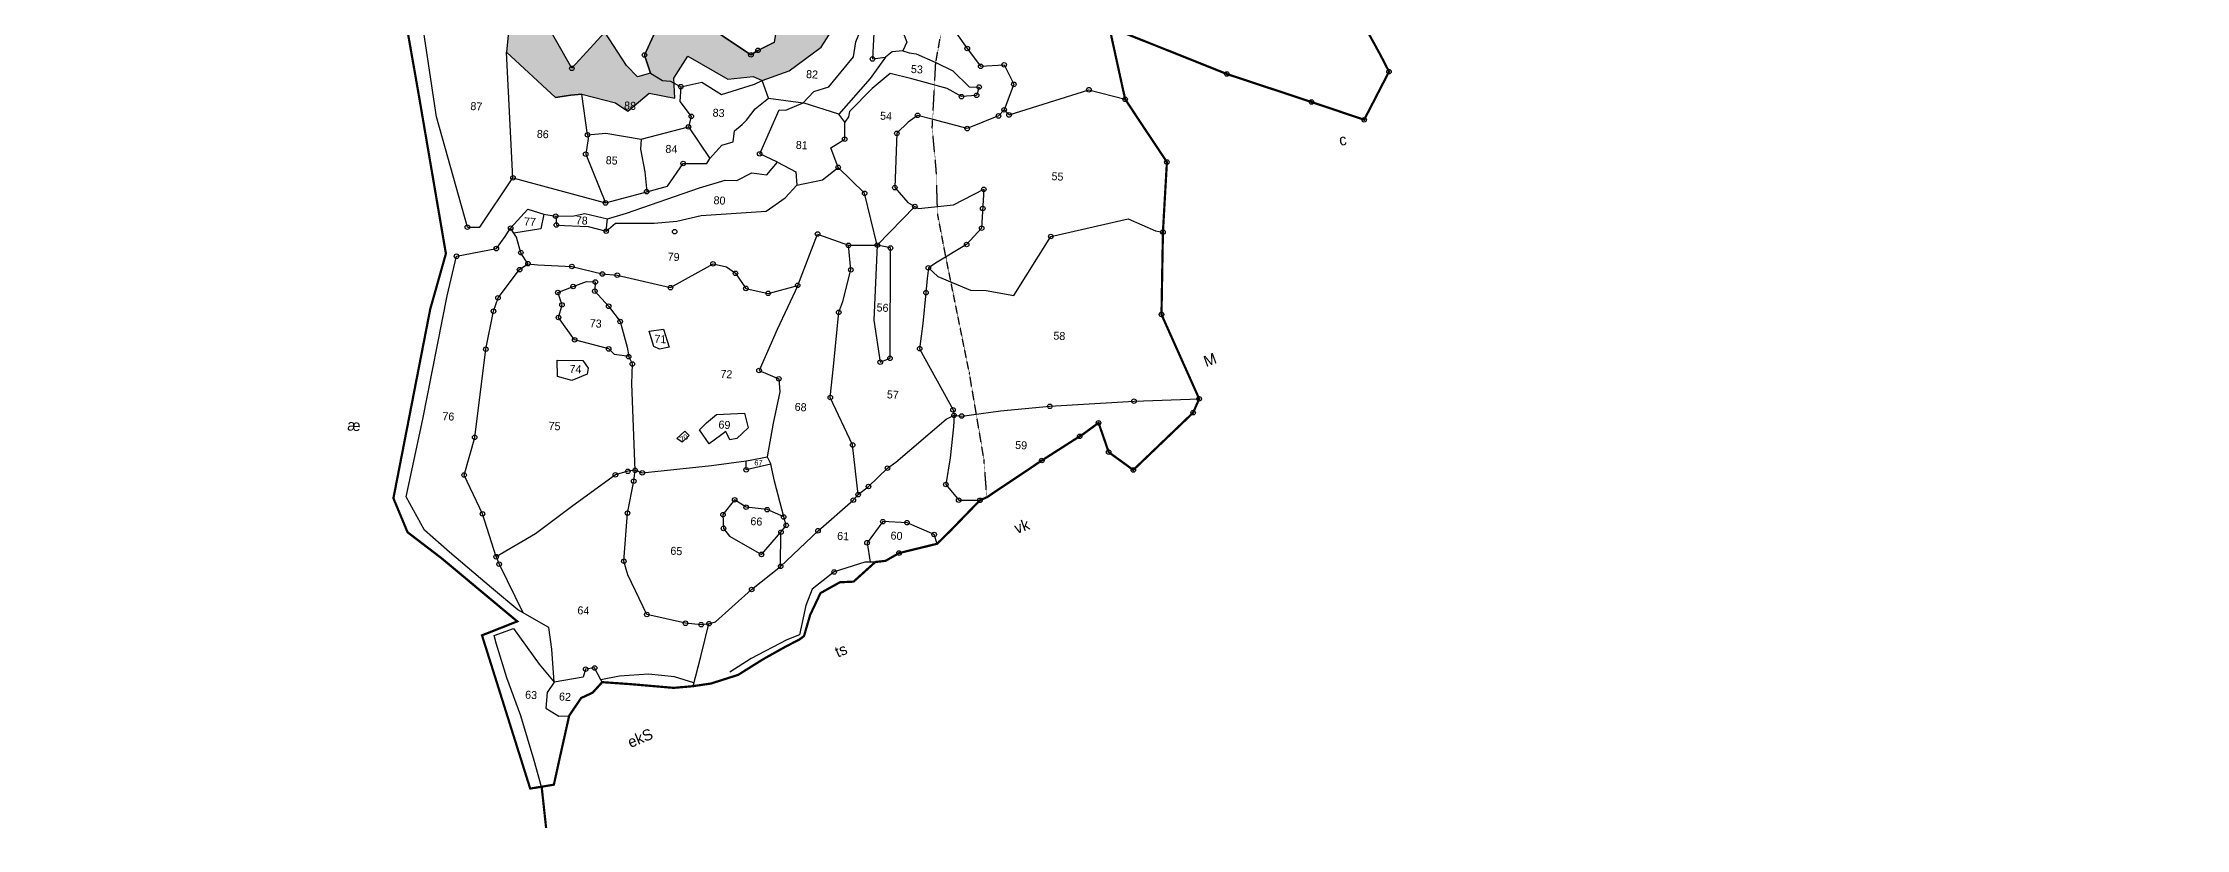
# Model space of a CAD drawing. Header units: metres. Extents: x 330624 to 335756, y 1792933 to 1798309.
# Drawn here: x 330699 to 335585, y 1792963 to 1794758 of the extents above; entities that cross this region are included whole.
import ezdxf
from ezdxf.enums import TextEntityAlignment as Align

# ---------------------------------------------------------------- set-up
doc = ezdxf.new("R2010")
doc.units = ezdxf.units.M
doc.header["$MEASUREMENT"] = 0
for name, pattern in [('DASHDOT', [1, 0.5, -0.25, 0, -0.25]), ('DASHED', [0.75, 0.5, -0.25]), ('DIVIDE', [31.75, 12.7, -6.35, 0, -6.35, 0, -6.35])]:
    doc.linetypes.add(name, pattern=pattern)
for name, color, linetype in [('LINE_FOOTPATH', 1, 'DASHED'), ('OTHERS', 1, 'Continuous'), ('POLY_HATCH', 12, 'Continuous'), ('POLY_PARCEL', 6, 'Continuous'), ('POLY_WATER', 4, 'Continuous'), ('SYM_STONE', 1, 'Continuous'), ('TEXT_MAPOUT', 7, 'Continuous'), ('TEXT_PARCEL', 7, 'Continuous'), ('V_BOUND_LINE', 7, 'Continuous'), ('V_BOUND_STREAM_LINE', 7, 'DASHDOT'), ('V_DIVIDE_LINE', 7, 'DIVIDE')]:
    doc.layers.add(name, color=color, linetype=linetype)
doc.styles.add('TEXT_MAP', font='', dxfattribs={"height": 0.2})
doc.styles.get('TEXT_MAP').set_extended_font_data('Kruti Dev 050')

# ---------------------------------------------------------------- blocks, each defined once
blk = doc.blocks.new('STONE')
blk.add_circle((0, 0), 0.0851)
blk = doc.blocks.new('EE')
at = {"layer": 'POLY_HATCH'}
h = blk.add_hatch(dxfattribs=at)
h.set_pattern_fill('ZIGZAG', color=256, scale=201.808694, angle=-2.6381, style=0)
h.set_pattern_definition([(357.36192, (330378.485, 1792955.954), (26.36043, 24.03827), [25.22609, -25.22609]), (87.36192, (330403.685, 1792954.793), (-24.03827, 26.36043), [25.22609, -25.22609])])
edge = h.paths.add_edge_path()
edge.add_line((332491.5, 1795205.7), (332477.3, 1795177.5))
edge.add_line((332477.3, 1795177.5), (332428.8, 1795141))
edge.add_line((332428.8, 1795141), (332380.6, 1795109.4))
edge.add_line((332380.6, 1795109.4), (332347.8, 1795068.2))
edge.add_line((332347.8, 1795068.2), (332344.9, 1794984.8))
edge.add_line((332344.9, 1794984.8), (332374.7, 1794938.2))
edge.add_line((332374.7, 1794938.2), (332417.1, 1794909.4))
edge.add_line((332417.1, 1794909.4), (332469.6, 1794890.7))
edge.add_line((332469.6, 1794890.7), (332430.5, 1794861.7))
edge.add_line((332430.5, 1794861.7), (332413.3, 1794821.6))
edge.add_line((332413.3, 1794821.6), (332407.8, 1794786.6))
edge.add_line((332407.8, 1794786.6), (332370.2, 1794767.4))
edge.add_line((332370.2, 1794767.4), (332354.3, 1794757.2))
edge.add_line((332354.3, 1794757.2), (332226.8, 1794841.2))
edge.add_line((332226.8, 1794841.2), (332152.6, 1794844))
edge.add_line((332152.6, 1794844), (332112.6, 1794754.9))
edge.add_line((332112.6, 1794754.9), (332126.7, 1794713.9))
edge.add_line((332126.7, 1794713.9), (332097.2, 1794705))
edge.add_line((332097.2, 1794705), (332072.1, 1794730.5))
edge.add_line((332072.1, 1794730.5), (332022.4, 1794806.4))
edge.add_line((332022.4, 1794806.4), (331948, 1794723.4))
edge.add_line((331948, 1794723.4), (331875.9, 1794848.4))
edge.add_line((331875.9, 1794848.4), (331953.9, 1794857))
edge.add_line((331953.9, 1794857), (332000.5, 1794854.2))
edge.add_line((332000.5, 1794854.2), (332021.8, 1794949.7))
edge.add_line((332021.8, 1794949.7), (332031.5, 1795008.1))
edge.add_line((332031.5, 1795008.1), (332051.2, 1795073.4))
edge.add_line((332051.2, 1795073.4), (331999, 1795136))
edge.add_line((331999, 1795136), (331981.1, 1795207))
edge.add_line((331981.1, 1795207), (331945.7, 1795287.3))
edge.add_line((331945.7, 1795287.3), (331885.5, 1795316.8))
edge.add_line((331885.5, 1795316.8), (331783.1, 1795279.2))
edge.add_line((331783.1, 1795279.2), (331762.4, 1795357.7))
edge.add_line((331762.4, 1795357.7), (331813.5, 1795368.7))
edge.add_line((331813.5, 1795368.7), (331891.8, 1795383.7))
edge.add_line((331891.8, 1795383.7), (331905.1, 1795394.6))
edge.add_line((331905.1, 1795394.6), (332005.1, 1795409.8))
edge.add_line((332005.1, 1795409.8), (332041.1, 1795450.1))
edge.add_line((332041.1, 1795450.1), (332043.4, 1795500.6))
edge.add_line((332043.4, 1795500.6), (332035.5, 1795524))
edge.add_line((332035.5, 1795524), (332044.8, 1795544))
edge.add_line((332044.8, 1795544), (331957.4, 1795584.9))
edge.add_line((331957.4, 1795584.9), (331949.6, 1795610.9))
edge.add_line((331949.6, 1795610.9), (332001.9, 1795632.2))
edge.add_line((332001.9, 1795632.2), (332004.4, 1795658.9))
edge.add_line((332004.4, 1795658.9), (331982.4, 1795711.2))
edge.add_line((331982.4, 1795711.2), (331871.1, 1795752.2))
edge.add_line((331871.1, 1795752.2), (331867.9, 1795796.1))
edge.add_line((331867.9, 1795796.1), (331860.2, 1795853.1))
edge.add_line((331860.2, 1795853.1), (331816.9, 1795942.2))
edge.add_line((331816.9, 1795942.2), (331642.2, 1795858.3))
edge.add_line((331642.2, 1795858.3), (331631.6, 1795935.6))
edge.add_line((331631.6, 1795935.6), (331599.4, 1796056.1))
edge.add_line((331599.4, 1796056.1), (331611.1, 1796059.4))
edge.add_line((331611.1, 1796059.4), (331732.2, 1796059.6))
edge.add_line((331732.2, 1796059.6), (331751.6, 1796200.6))
edge.add_line((331751.6, 1796200.6), (331709.3, 1796228.2))
edge.add_line((331709.3, 1796228.2), (331626.7, 1796216.6))
edge.add_line((331626.7, 1796216.6), (331613.4, 1796239.2))
edge.add_line((331613.4, 1796239.2), (331695.1, 1796259.2))
edge.add_line((331695.1, 1796259.2), (331746.2, 1796270.3))
edge.add_line((331746.2, 1796270.3), (331824.6, 1796296.5))
edge.add_line((331824.6, 1796296.5), (331894.4, 1796335.5))
edge.add_line((331894.4, 1796335.5), (331967.7, 1796383.3))
edge.add_line((331967.7, 1796383.3), (332049.3, 1796318.1))
edge.add_line((332049.3, 1796318.1), (332111.1, 1796323.6))
edge.add_line((332111.1, 1796323.6), (332151.6, 1796332))
edge.add_line((332151.6, 1796332), (332235.6, 1796332.6))
edge.add_line((332235.6, 1796332.6), (332293.1, 1796369.6))
edge.add_line((332293.1, 1796369.6), (332395.6, 1796381.6))
edge.add_line((332395.6, 1796381.6), (332538, 1796391.8))
edge.add_line((332538, 1796391.8), (332633.8, 1796397))
edge.add_line((332633.8, 1796397), (332669.9, 1796403))
edge.add_line((332669.9, 1796403), (332690, 1796413.7))
edge.add_line((332690, 1796413.7), (332746.8, 1796463.6))
edge.add_line((332746.8, 1796463.6), (332761.8, 1796482.8))
edge.add_line((332761.8, 1796482.8), (332790.5, 1796507.7))
edge.add_line((332790.5, 1796507.7), (332940.8, 1796623.3))
edge.add_line((332940.8, 1796623.3), (332974.1, 1796688.1))
edge.add_line((332974.1, 1796688.1), (333044.8, 1796748.8))
edge.add_line((333044.8, 1796748.8), (333075, 1796801.6))
edge.add_line((333075, 1796801.6), (333147.9, 1796799.5))
edge.add_line((333147.9, 1796799.5), (333161.8, 1796809.1))
edge.add_line((333161.8, 1796809.1), (333176.8, 1796814.2))
edge.add_line((333176.8, 1796814.2), (333238.5, 1796860))
edge.add_line((333238.5, 1796860), (333274.9, 1796977.8))
edge.add_line((333274.9, 1796977.8), (333296.2, 1797035.7))
edge.add_line((333296.2, 1797035.7), (333330.3, 1796983.6))
edge.add_line((333330.3, 1796983.6), (333368.3, 1796945.3))
edge.add_line((333368.3, 1796945.3), (333424.2, 1796935.7))
edge.add_line((333424.2, 1796935.7), (333477.8, 1796923.7))
edge.add_line((333477.8, 1796923.7), (333479.3, 1797010.7))
edge.add_line((333479.3, 1797010.7), (333484.4, 1797093.7))
edge.add_line((333484.4, 1797093.7), (333528.6, 1797051.3))
edge.add_line((333528.6, 1797051.3), (333565.6, 1797006.7))
edge.add_line((333565.6, 1797006.7), (333586.6, 1796919.3))
edge.add_line((333586.6, 1796919.3), (333645.4, 1796915.3))
edge.add_line((333645.4, 1796915.3), (333661.8, 1796911.4))
edge.add_line((333661.8, 1796911.4), (333659.4, 1796997.3))
edge.add_line((333659.4, 1796997.3), (333657.9, 1797089.5))
edge.add_line((333657.9, 1797089.5), (333637.5, 1797146.7))
edge.add_line((333637.5, 1797146.7), (333706.8, 1797275.4))
edge.add_line((333706.8, 1797275.4), (333764.9, 1797306.3))
edge.add_line((333764.9, 1797306.3), (333875.7, 1797178.9))
edge.add_line((333875.7, 1797178.9), (333926.6, 1797164.1))
edge.add_line((333926.6, 1797164.1), (333985.2, 1797155.7))
edge.add_line((333985.2, 1797155.7), (333977.3, 1797109.9))
edge.add_line((333977.3, 1797109.9), (334054.7, 1797107.6))
edge.add_line((334054.7, 1797107.6), (334108.9, 1797059))
edge.add_line((334108.9, 1797059), (334183.6, 1797073.5))
edge.add_line((334183.6, 1797073.5), (334188.9, 1797090.6))
edge.add_line((334188.9, 1797090.6), (334198.1, 1797124.1))
edge.add_line((334198.1, 1797124.1), (334175.5, 1797175))
edge.add_line((334175.5, 1797175), (334242.5, 1797180.7))
edge.add_line((334242.5, 1797180.7), (334321.8, 1797163.9))
edge.add_line((334321.8, 1797163.9), (334466.1, 1797150.2))
edge.add_line((334466.1, 1797150.2), (334465.9, 1797058))
edge.add_line((334465.9, 1797058), (334487.8, 1797048.9))
edge.add_line((334487.8, 1797048.9), (334525.5, 1796988.4))
edge.add_line((334525.5, 1796988.4), (334528.9, 1797075.9))
edge.add_line((334528.9, 1797075.9), (334575.3, 1797108.3))
edge.add_line((334575.3, 1797108.3), (334584, 1797181.9))
edge.add_line((334584, 1797181.9), (334683.7, 1797217.6))
edge.add_line((334683.7, 1797217.6), (334700.2, 1797214.9))
edge.add_line((334700.2, 1797214.9), (334756.8, 1797191.2))
edge.add_line((334756.8, 1797191.2), (334804, 1797170.5))
edge.add_line((334804, 1797170.5), (334817, 1797146.8))
edge.add_line((334817, 1797146.8), (334969.8, 1797102.6))
edge.add_line((334969.8, 1797102.6), (334979.2, 1797112.4))
edge.add_line((334979.2, 1797112.4), (335068.2, 1797125))
edge.add_line((335068.2, 1797125), (335181.6, 1797143.5))
edge.add_line((335181.6, 1797143.5), (335308.2, 1797138.3))
edge.add_line((335308.2, 1797138.3), (335343.7, 1797184))
edge.add_line((335343.7, 1797184), (335376.9, 1797209.4))
edge.add_line((335376.9, 1797209.4), (335593.2, 1797171.6))
edge.add_line((335593.2, 1797171.6), (335565.9, 1797199.6))
edge.add_line((335565.9, 1797199.6), (335510.9, 1797223.8))
edge.add_line((335510.9, 1797223.8), (335465, 1797236.7))
edge.add_line((335465, 1797236.7), (335424.9, 1797243.2))
edge.add_line((335424.9, 1797243.2), (335358.4, 1797236.7))
edge.add_line((335358.4, 1797236.7), (335315.4, 1797220.9))
edge.add_line((335315.4, 1797220.9), (335274.1, 1797185.1))
edge.add_line((335274.1, 1797185.1), (335241.2, 1797189.5))
edge.add_line((335241.2, 1797189.5), (335200.2, 1797208.4))
edge.add_line((335200.2, 1797208.4), (335198, 1797183.4))
edge.add_line((335198, 1797183.4), (335159.8, 1797206.6))
edge.add_line((335159.8, 1797206.6), (335096.7, 1797194.3))
edge.add_line((335096.7, 1797194.3), (335062.9, 1797176.3))
edge.add_line((335062.9, 1797176.3), (335061, 1797212.9))
edge.add_line((335061, 1797212.9), (335010.7, 1797225))
edge.add_line((335010.7, 1797225), (334946.8, 1797234.2))
edge.add_line((334946.8, 1797234.2), (334859.5, 1797217.7))
edge.add_line((334859.5, 1797217.7), (334805, 1797237.2))
edge.add_line((334805, 1797237.2), (334777.6, 1797262.5))
edge.add_line((334777.6, 1797262.5), (334785.8, 1797285.3))
edge.add_line((334785.8, 1797285.3), (334788.3, 1797319.1))
edge.add_line((334788.3, 1797319.1), (334778.9, 1797329.3))
edge.add_line((334778.9, 1797329.3), (334737.5, 1797340.2))
edge.add_line((334737.5, 1797340.2), (334660.9, 1797345.5))
edge.add_line((334660.9, 1797345.5), (334614.3, 1797320.9))
edge.add_line((334614.3, 1797320.9), (334574.7, 1797296.3))
edge.add_line((334574.7, 1797296.3), (334535.9, 1797269.7))
edge.add_line((334535.9, 1797269.7), (334514.1, 1797235.3))
edge.add_line((334514.1, 1797235.3), (334482, 1797220.6))
edge.add_line((334482, 1797220.6), (334451.8, 1797227))
edge.add_line((334451.8, 1797227), (334413.8, 1797237.9))
edge.add_line((334413.8, 1797237.9), (334377.5, 1797242.6))
edge.add_line((334377.5, 1797242.6), (334361.9, 1797266.7))
edge.add_line((334361.9, 1797266.7), (334348.1, 1797274.5))
edge.add_line((334348.1, 1797274.5), (334336.1, 1797300.3))
edge.add_line((334336.1, 1797300.3), (334308.1, 1797308.7))
edge.add_line((334308.1, 1797308.7), (334289, 1797308.3))
edge.add_line((334289, 1797308.3), (334250.6, 1797307.4))
edge.add_line((334250.6, 1797307.4), (334216.8, 1797330.3))
edge.add_line((334216.8, 1797330.3), (334183.3, 1797339))
edge.add_line((334183.3, 1797339), (334156.4, 1797355.4))
edge.add_line((334156.4, 1797355.4), (334108, 1797352.3))
edge.add_line((334108, 1797352.3), (334099.1, 1797332.2))
edge.add_line((334099.1, 1797332.2), (334073.7, 1797333.3))
edge.add_line((334073.7, 1797333.3), (334057.8, 1797336.7))
edge.add_line((334057.8, 1797336.7), (334043.4, 1797333.8))
edge.add_line((334043.4, 1797333.8), (334030, 1797314.8))
edge.add_line((334030, 1797314.8), (334017.5, 1797314.5))
edge.add_line((334017.5, 1797314.5), (334007.9, 1797320.3))
edge.add_line((334007.9, 1797320.3), (333989.1, 1797319.4))
edge.add_line((333989.1, 1797319.4), (333971.4, 1797302.3))
edge.add_line((333971.4, 1797302.3), (333951.3, 1797290.1))
edge.add_line((333951.3, 1797290.1), (333946.3, 1797278.9))
edge.add_line((333946.3, 1797278.9), (333936.3, 1797251))
edge.add_line((333936.3, 1797251), (333920.8, 1797249.2))
edge.add_line((333920.8, 1797249.2), (333889.4, 1797250.6))
edge.add_line((333889.4, 1797250.6), (333864.1, 1797249.3))
edge.add_line((333864.1, 1797249.3), (333857.2, 1797270.7))
edge.add_line((333857.2, 1797270.7), (333852.5, 1797294.1))
edge.add_line((333852.5, 1797294.1), (333844, 1797303.8))
edge.add_line((333844, 1797303.8), (333844.8, 1797320.9))
edge.add_line((333844.8, 1797320.9), (333826.9, 1797327.8))
edge.add_line((333826.9, 1797327.8), (333798.6, 1797362.2))
edge.add_line((333798.6, 1797362.2), (333784.3, 1797362.9))
edge.add_line((333784.3, 1797362.9), (333747.7, 1797359.9))
edge.add_line((333747.7, 1797359.9), (333726.4, 1797356.2))
edge.add_line((333726.4, 1797356.2), (333703.6, 1797344))
edge.add_line((333703.6, 1797344), (333691.8, 1797351))
edge.add_line((333691.8, 1797351), (333689.2, 1797359.5))
edge.add_line((333689.2, 1797359.5), (333647.8, 1797347.4))
edge.add_line((333647.8, 1797347.4), (333632.4, 1797326.6))
edge.add_line((333632.4, 1797326.6), (333608.9, 1797306.5))
edge.add_line((333608.9, 1797306.5), (333591.1, 1797269.1))
edge.add_line((333591.1, 1797269.1), (333575, 1797215))
edge.add_line((333575, 1797215), (333584.4, 1797073.5))
edge.add_line((333584.4, 1797073.5), (333554, 1797143.2))
edge.add_line((333554, 1797143.2), (333546.5, 1797175.3))
edge.add_line((333546.5, 1797175.3), (333489.9, 1797207.8))
edge.add_line((333489.9, 1797207.8), (333452, 1797200.2))
edge.add_line((333452, 1797200.2), (333427.2, 1797157.1))
edge.add_line((333427.2, 1797157.1), (333408.2, 1797124.5))
edge.add_line((333408.2, 1797124.5), (333398.8, 1797095.4))
edge.add_line((333398.8, 1797095.4), (333363.3, 1797081))
edge.add_line((333363.3, 1797081), (333325.6, 1797080))
edge.add_line((333325.6, 1797080), (333287.2, 1797089.8))
edge.add_line((333287.2, 1797089.8), (333244.4, 1797094.5))
edge.add_line((333244.4, 1797094.5), (333207, 1797097.5))
edge.add_line((333207, 1797097.5), (333177.1, 1797089.5))
edge.add_line((333177.1, 1797089.5), (333161.3, 1797067.5))
edge.add_line((333161.3, 1797067.5), (333157.6, 1797016.7))
edge.add_line((333157.6, 1797016.7), (333180.1, 1796951.3))
edge.add_line((333180.1, 1796951.3), (333121.3, 1796936.1))
edge.add_line((333121.3, 1796936.1), (333067.2, 1796898.4))
edge.add_line((333067.2, 1796898.4), (333028.6, 1796874.7))
edge.add_line((333028.6, 1796874.7), (333007, 1796843.5))
edge.add_line((333007, 1796843.5), (332965.7, 1796791.8))
edge.add_line((332965.7, 1796791.8), (332934, 1796804))
edge.add_line((332934, 1796804), (332892, 1796823.4))
edge.add_line((332892, 1796823.4), (332826.6, 1796783.1))
edge.add_line((332826.6, 1796783.1), (332741.3, 1796737.4))
edge.add_line((332741.3, 1796737.4), (332734.1, 1796697.5))
edge.add_line((332734.1, 1796697.5), (332729.6, 1796658.9))
edge.add_line((332729.6, 1796658.9), (332707.6, 1796646.5))
edge.add_line((332707.6, 1796646.5), (332672.8, 1796621.3))
edge.add_line((332672.8, 1796621.3), (332667, 1796582.7))
edge.add_line((332667, 1796582.7), (332659.6, 1796541.9))
edge.add_line((332659.6, 1796541.9), (332626.1, 1796514))
edge.add_line((332626.1, 1796514), (332597.4, 1796473.7))
edge.add_line((332597.4, 1796473.7), (332546.5, 1796474.8))
edge.add_line((332546.5, 1796474.8), (332504.1, 1796487.4))
edge.add_line((332504.1, 1796487.4), (332440.6, 1796478.3))
edge.add_line((332440.6, 1796478.3), (332369.7, 1796482.9))
edge.add_line((332369.7, 1796482.9), (332301.8, 1796442.7))
edge.add_line((332301.8, 1796442.7), (332271.1, 1796446.6))
edge.add_line((332271.1, 1796446.6), (332251.9, 1796440.5))
edge.add_line((332251.9, 1796440.5), (332184.6, 1796417.8))
edge.add_line((332184.6, 1796417.8), (332168.3, 1796410.6))
edge.add_line((332168.3, 1796410.6), (332148.5, 1796408.7))
edge.add_line((332148.5, 1796408.7), (332135.8, 1796407.6))
edge.add_line((332135.8, 1796407.6), (332125.1, 1796408.1))
edge.add_line((332125.1, 1796408.1), (332099.4, 1796411.3))
edge.add_line((332099.4, 1796411.3), (332014.1, 1796454))
edge.add_line((332014.1, 1796454), (331970.3, 1796464))
edge.add_line((331970.3, 1796464), (331912.6, 1796455.7))
edge.add_line((331912.6, 1796455.7), (331809, 1796408.1))
edge.add_line((331809, 1796408.1), (331781.2, 1796366.6))
edge.add_line((331781.2, 1796366.6), (331759.6, 1796364.6))
edge.add_line((331759.6, 1796364.6), (331721.4, 1796366.3))
edge.add_line((331721.4, 1796366.3), (331695.1, 1796359.6))
edge.add_line((331695.1, 1796359.6), (331620.5, 1796302.6))
edge.add_line((331620.5, 1796302.6), (331541.7, 1796238.3))
edge.add_line((331541.7, 1796238.3), (331549.6, 1796182.7))
edge.add_line((331549.6, 1796182.7), (331563.1, 1796161.6))
edge.add_line((331563.1, 1796161.6), (331613.1, 1796156.3))
edge.add_line((331613.1, 1796156.3), (331671, 1796158.1))
edge.add_line((331671, 1796158.1), (331711, 1796150.3))
edge.add_line((331711, 1796150.3), (331716.3, 1796143.3))
edge.add_line((331716.3, 1796143.3), (331716.1, 1796138.4))
edge.add_line((331716.1, 1796138.4), (331711.1, 1796127.1))
edge.add_line((331711.1, 1796127.1), (331702, 1796124.6))
edge.add_line((331702, 1796124.6), (331610.5, 1796106.9))
edge.add_line((331610.5, 1796106.9), (331583.8, 1796111.1))
edge.add_line((331583.8, 1796111.1), (331559.6, 1796084.3))
edge.add_line((331559.6, 1796084.3), (331499.9, 1796020.7))
edge.add_line((331499.9, 1796020.7), (331513.8, 1795987.2))
edge.add_line((331513.8, 1795987.2), (331575.9, 1795845.1))
edge.add_line((331575.9, 1795845.1), (331600.4, 1795792.2))
edge.add_line((331600.4, 1795792.2), (331644.6, 1795785.5))
edge.add_line((331644.6, 1795785.5), (331700.4, 1795784.9))
edge.add_line((331700.4, 1795784.9), (331749.5, 1795791.1))
edge.add_line((331749.5, 1795791.1), (331771.9, 1795813.5))
edge.add_line((331771.9, 1795813.5), (331774.5, 1795770.6))
edge.add_line((331774.5, 1795770.6), (331811.8, 1795715.6))
edge.add_line((331811.8, 1795715.6), (331831.3, 1795687))
edge.add_line((331831.3, 1795687), (331838, 1795628.2))
edge.add_line((331838, 1795628.2), (331835.2, 1795567.6))
edge.add_line((331835.2, 1795567.6), (331881.5, 1795541.1))
edge.add_line((331881.5, 1795541.1), (331971.6, 1795477.8))
edge.add_line((331971.6, 1795477.8), (331958.1, 1795465.5))
edge.add_line((331958.1, 1795465.5), (331923, 1795464.5))
edge.add_line((331923, 1795464.5), (331824.9, 1795479.4))
edge.add_line((331824.9, 1795479.4), (331815.2, 1795464.3))
edge.add_line((331815.2, 1795464.3), (331746.6, 1795441.5))
edge.add_line((331746.6, 1795441.5), (331724.9, 1795393.2))
edge.add_line((331724.9, 1795393.2), (331723.3, 1795358.3))
edge.add_line((331723.3, 1795358.3), (331708.5, 1795290.9))
edge.add_line((331708.5, 1795290.9), (331749.3, 1795217.7))
edge.add_line((331749.3, 1795217.7), (331804.3, 1795172.3))
edge.add_line((331804.3, 1795172.3), (331781.9, 1795135.8))
edge.add_line((331781.9, 1795135.8), (331770.5, 1795114.2))
edge.add_line((331770.5, 1795114.2), (331864.3, 1795046.1))
edge.add_line((331864.3, 1795046.1), (331887.7, 1795010.3))
edge.add_line((331887.7, 1795010.3), (331902.4, 1794976.1))
edge.add_line((331902.4, 1794976.1), (331888.6, 1794941.2))
edge.add_line((331888.6, 1794941.2), (331829.1, 1794920.2))
edge.add_line((331829.1, 1794920.2), (331807.7, 1794851.9))
edge.add_line((331807.7, 1794851.9), (331799.6, 1794758.9))
edge.add_line((331799.6, 1794758.9), (331911.4, 1794656.9))
edge.add_line((331911.4, 1794656.9), (331946.5, 1794662.3))
edge.add_line((331946.5, 1794662.3), (331971.5, 1794665.1))
edge.add_line((331971.5, 1794665.1), (332047.7, 1794645.8))
edge.add_line((332047.7, 1794645.8), (332075.8, 1794626.9))
edge.add_line((332075.8, 1794626.9), (332124.1, 1794668.5))
edge.add_line((332124.1, 1794668.5), (332182, 1794657.2))
edge.add_line((332182, 1794657.2), (332179.9, 1794702.9))
edge.add_line((332179.9, 1794702.9), (332211.3, 1794753.3))
edge.add_line((332211.3, 1794753.3), (332302.4, 1794701.4))
edge.add_line((332302.4, 1794701.4), (332359.6, 1794708.1))
edge.add_line((332359.6, 1794708.1), (332380.5, 1794698.8))
edge.add_line((332380.5, 1794698.8), (332441.3, 1794721.9))
edge.add_line((332441.3, 1794721.9), (332513.4, 1794776.2))
edge.add_line((332513.4, 1794776.2), (332568.2, 1794862.8))
edge.add_line((332568.2, 1794862.8), (332563.6, 1794890.8))
edge.add_line((332563.6, 1794890.8), (332538.9, 1794901.9))
edge.add_line((332538.9, 1794901.9), (332493.7, 1794946.5))
edge.add_line((332493.7, 1794946.5), (332443.9, 1794988.5))
edge.add_line((332443.9, 1794988.5), (332421.3, 1795019.8))
edge.add_line((332421.3, 1795019.8), (332421, 1795055.6))
edge.add_line((332421, 1795055.6), (332432.8, 1795095.8))
edge.add_line((332432.8, 1795095.8), (332462, 1795082.5))
edge.add_line((332462, 1795082.5), (332484.9, 1795059.6))
edge.add_line((332484.9, 1795059.6), (332508.3, 1795050.6))
edge.add_line((332508.3, 1795050.6), (332581.2, 1795056.2))
edge.add_line((332581.2, 1795056.2), (332589.9, 1795114.4))
edge.add_line((332589.9, 1795114.4), (332614.9, 1795139.1))
edge.add_line((332614.9, 1795139.1), (332589.3, 1795231.7))
edge.add_line((332589.3, 1795231.7), (332606.1, 1795249.3))
edge.add_line((332606.1, 1795249.3), (332580, 1795266.4))
edge.add_line((332580, 1795266.4), (332576.7, 1795301.4))
edge.add_line((332576.7, 1795301.4), (332565.7, 1795321.8))
edge.add_line((332565.7, 1795321.8), (332534.6, 1795339.1))
edge.add_line((332534.6, 1795339.1), (332501.3, 1795415.2))
edge.add_line((332501.3, 1795415.2), (332452.2, 1795476.5))
edge.add_line((332452.2, 1795476.5), (332446, 1795535.4))
edge.add_line((332446, 1795535.4), (332445.7, 1795595.1))
edge.add_line((332445.7, 1795595.1), (332411.1, 1795490.3))
edge.add_line((332411.1, 1795490.3), (332431.5, 1795437.7))
edge.add_line((332431.5, 1795437.7), (332476.4, 1795375))
edge.add_line((332476.4, 1795375), (332485.8, 1795254.6))
edge.add_line((332485.8, 1795254.6), (332473.1, 1795237.3))
edge.add_line((332473.1, 1795237.3), (332491.5, 1795205.7))
edge.add_line((332491.5, 1795205.7), (332490.8, 1795189.8))
at = {"layer": 'LINE_FOOTPATH'}
blk.add_lwpolyline([(332897.8, 1793756.4), (332890.6, 1793841.9), (332856.2, 1794036.4), (332800.4, 1794301.5), (332780.9, 1794399.1), (332777.1, 1794497.2), (332767.2, 1794595.4), (332774, 1794742.8), (332786.6, 1794816.3)], dxfattribs=at)
at = {"layer": 'POLY_HATCH'}
for points in [[(332407.8, 1794786.6), (332370.2, 1794767.4), (332354.3, 1794757.2), (332226.8, 1794841.2)], [(332152.6, 1794844), (332112.6, 1794754.9), (332126.7, 1794713.9), (332097.2, 1794705), (332072.1, 1794730.5), (332022.4, 1794806.4), (331948, 1794723.4), (331875.9, 1794848.4)], [(331807.7, 1794851.9), (331799.6, 1794758.9), (331911.4, 1794656.9), (331946.5, 1794662.3), (331971.5, 1794665.1), (332047.7, 1794645.8), (332075.8, 1794626.9), (332124.1, 1794668.5), (332182, 1794657.2), (332179.9, 1794702.9), (332211.3, 1794753.3), (332302.4, 1794701.4), (332359.6, 1794708.1), (332380.5, 1794698.8), (332441.3, 1794721.9), (332513.4, 1794776.2), (332568.2, 1794862.8)]]:
    blk.add_lwpolyline(points, dxfattribs=at)
at = {"layer": 'POLY_PARCEL'}
for points in [[(332126.7, 1794713.9), (332097.2, 1794705), (332072.1, 1794730.5), (332022.4, 1794806.4), (331948, 1794723.4), (331875.9, 1794848.4), (331953.9, 1794857), (332000.5, 1794854.2), (332021.8, 1794949.7), (332031.5, 1795008.1), (332051.2, 1795073.4)], [(331733.6, 1795019.3), (331739.3, 1795000.9), (331829.1, 1794920.2), (331807.7, 1794851.9), (331799.6, 1794758.9)], [(332126.7, 1794713.9), (332112.6, 1794754.9), (332152.6, 1794844), (332226.8, 1794841.2), (332354.3, 1794757.2), (332370.2, 1794767.4), (332407.8, 1794786.6), (332413.3, 1794821.6), (332430.5, 1794861.7), (332469.6, 1794890.7), (332493.7, 1794946.5)], [(332380.5, 1794698.8), (332441.3, 1794721.9), (332513.4, 1794776.2), (332571.7, 1794868.4), (332598, 1794899.9)], [(332690.1, 1794835.1), (332708.1, 1794789), (332698.8, 1794769.3)], [(332786.6, 1794872.9), (332793.3, 1794854.6), (332820.9, 1794809.6), (332845.2, 1794775.6), (332875.9, 1794735.2), (332929.2, 1794739.1), (332951.6, 1794695), (332930.2, 1794636.8)], [(331816.4, 1794473.6), (331799.6, 1794758.9)], [(331984.9, 1794572.4), (331971.5, 1794665.1), (331946.5, 1794662.3), (331911.4, 1794656.9), (331799.6, 1794758.9)], [(332698.8, 1794769.3), (332713.6, 1794764.2), (332729, 1794762.4), (332774, 1794742.8), (332813.2, 1794724.4), (332850.4, 1794688.1), (332872.8, 1794688.1), (332867.2, 1794669.2), (332832.9, 1794666), (332800.6, 1794684.5), (332720, 1794705.8), (332670.9, 1794717.1), (332630.4, 1794682.8), (332579.4, 1794630.6), (332577.2, 1794617.9), (332568.5, 1794606)], [(332698.8, 1794769.3), (332675.1, 1794766.2), (332660.1, 1794754.1)], [(332126.7, 1794713.9), (332154.1, 1794697.4), (332172.5, 1794695.7), (332195.7, 1794683.5)], [(332195.7, 1794683.5), (332243, 1794694.2), (332288.4, 1794666.3), (332363.2, 1794690.7), (332380.5, 1794698.8)], [(332394.7, 1794659), (332380.5, 1794698.8)], [(332195.7, 1794683.5), (332193.7, 1794649.9), (332220, 1794616.4), (332213.8, 1794592.4)], [(332930.2, 1794636.8), (332917.3, 1794622.8), (332846.6, 1794593.5), (332768.8, 1794613.4), (332733.7, 1794622.6), (332712.6, 1794607.2), (332686.9, 1794581.6), (332683.4, 1794458.1), (332713.4, 1794424.7), (332729, 1794415.7)], [(332930.2, 1794636.8), (332941.3, 1794625.3), (333122.1, 1794683.9), (333204.5, 1794662.9)], [(332106.8, 1794563.8), (332213.8, 1794592.4)], [(332213.8, 1794592.4), (332262.6, 1794521.1)], [(332554.3, 1794503.1), (332537.4, 1794547), (332568.6, 1794567.3), (332568.5, 1794606)], [(332568.5, 1794606), (332555.2, 1794623.9)], [(331984.9, 1794572.4), (331986.1, 1794564.4), (331981.1, 1794528.6), (332026.9, 1794418.2)], [(331984.9, 1794572.4), (332026.1, 1794576.8), (332106.8, 1794563.8)], [(332106.8, 1794563.8), (332105, 1794541.3), (332115.2, 1794489.7), (332120.1, 1794444.5)], [(332416.4, 1794513.8), (332458.3, 1794492.1), (332460.7, 1794461.8)], [(332460.7, 1794461.8), (332518.9, 1794474.2), (332554.3, 1794503.1)], [(332644.5, 1794327), (332614.9, 1794444.6), (332554.3, 1794503.1)], [(332028.8, 1794354.2), (332050, 1794372.5), (332137.3, 1794373.4), (332189.2, 1794378.3), (332243.9, 1794391.2), (332391.8, 1794402.6), (332434.6, 1794432.6), (332460.7, 1794461.8)], [(332729, 1794415.7), (332737.3, 1794410.9), (332817, 1794420.1), (332885.2, 1794455.9), (332881.1, 1794367.6), (332847.3, 1794330.2), (332780.7, 1794289.6), (332760.9, 1794276.5)], [(332644.5, 1794327), (332729, 1794415.7)], [(331819.5, 1794347.6), (331811.9, 1794359.3)], [(331887.3, 1794391.3), (331880.6, 1794358.3), (331819.5, 1794347.6)], [(331852, 1794278.7), (331835.7, 1794303.6), (331825.3, 1794338.6), (331819.5, 1794347.6)], [(331914.1, 1794387.2), (331915.7, 1794367.1), (331987.8, 1794364.3), (332028.8, 1794354.2)], [(332028.8, 1794354.2), (332031.8, 1794381.8)], [(332464.6, 1794234.3), (332508.8, 1794351.3), (332579.2, 1794326.3)], [(332760.9, 1794276.5), (332782.5, 1794256.8), (332857, 1794226.3), (332892.7, 1794225.8), (332955, 1794215.3), (333038.1, 1794350), (333213.8, 1794391), (333275.4, 1794364.4), (333292.6, 1794361.9)], [(332605.6, 1793760), (332592.1, 1793872.7), (332540.6, 1793980.3), (332547.5, 1794050.5), (332558.2, 1794173.9), (332567.2, 1794198.4), (332584.8, 1794270.4), (332579.2, 1794326.3)], [(332579.2, 1794326.3), (332644.5, 1794327)], [(331784.9, 1793612.5), (331753.2, 1793709.6), (331710.8, 1793797.5), (331734.1, 1793883.3), (331757.9, 1794083.7), (331774.5, 1794170.3), (331784.6, 1794200.7), (331833, 1794265.1), (331852, 1794278.7)], [(331852, 1794278.7), (331874.3, 1794276.7), (331951.7, 1794273.1), (332020.9, 1794256.7), (332054.8, 1794254.2), (332175.9, 1794226.9), (332272, 1794281.9), (332302.9, 1794274.8), (332323.1, 1794260.7), (332347, 1794226.5), (332397.6, 1794215.7), (332464.6, 1794234.3)], [(332760.9, 1794276.5), (332758, 1794252.4), (332755.9, 1794219.9), (332749.1, 1794149.7), (332742.4, 1794092.6), (332819.4, 1793954.5), (332821.7, 1793941.9)], [(332464.6, 1794234.3), (332418.4, 1794134), (332378.4, 1794040.3), (332423.3, 1794021.8), (332426.1, 1793992), (332411.4, 1793920.7), (332398.6, 1793844.6)], [(332128.3, 1794127.4), (332160.8, 1794132.6), (332174, 1794091.3), (332152, 1794086.6), (332139, 1794092.9), (332128.3, 1794127.4)], [(331919.6, 1794060.4), (331978.3, 1794059.6), (331990.8, 1794042.9), (331988.3, 1794028.8), (331953.5, 1794014.4), (331920.8, 1794023.4), (331919.6, 1794060.4)], [(332098.8, 1793811.4), (332089.9, 1794008), (332090.7, 1794052.8), (332082.3, 1794069.5)], [(332821.7, 1793941.9), (332839.1, 1793940.5), (332927, 1793952.9), (333039, 1793964.1), (333230.1, 1793977.2), (333377.9, 1793983.7)]]:
    blk.add_lwpolyline(points, dxfattribs=at)
for points in [[(332644.5, 1794327), (332638.2, 1794156.4), (332653.3, 1794061.5), (332675.4, 1794070.3), (332674.5, 1794320.9)], [(332082.3, 1794069.5), (332049.8, 1794074.2), (332036.7, 1794086.6), (331959.2, 1794106.5), (331922.3, 1794157.2), (331930, 1794185.8), (331920.2, 1794213.7), (331954.9, 1794227.7), (331984.8, 1794239.4), (332005, 1794238.5), (332004.1, 1794217.6), (332035.8, 1794183.5), (332062.3, 1794149), (332078.6, 1794090.8)]]:
    blk.add_lwpolyline(points, close=True, dxfattribs=at)
at = {"layer": 'POLY_WATER'}
for points in [[(331713.7, 1794360.7), (331641.6, 1794610.8), (331609.4, 1794817), (331544.1, 1795191), (331522.5, 1795294.1), (331501.6, 1795413.7), (331406.3, 1795816.9)], [(332634.4, 1794838.5), (332630.4, 1794749.9), (332660.1, 1794754.1), (332625.3, 1794705.4), (332555.2, 1794623.9), (332473.7, 1794648.8)], [(332473.7, 1794648.8), (332497.4, 1794675), (332531.8, 1794685.9), (332586.8, 1794754.8), (332591.9, 1794788.4), (332602, 1794813), (332598, 1794899.9), (332618.9, 1795061.3), (332642.5, 1795108.4), (332637.9, 1795163.9), (332606.1, 1795249.3), (332596.6, 1795313.9), (332589, 1795342.8), (332558.7, 1795385.2), (332489, 1795460.9), (332460.2, 1795496.2), (332467.2, 1795608.3)], [(331689.7, 1794294.4), (331780, 1794312.5), (331799.7, 1794339.9), (331811.9, 1794359.3), (331850.9, 1794402.9), (331887.3, 1794391.3), (331914.1, 1794387.2), (331955.4, 1794388.1), (331979.8, 1794394.1), (332031.8, 1794381.8), (332075, 1794395.4), (332240.3, 1794453.8), (332298, 1794472.4), (332324.9, 1794471.1), (332358.4, 1794489.5), (332392.3, 1794485.1), (332416.4, 1794513.8), (332376, 1794532.6), (332419, 1794632.8), (332434.6, 1794632.1), (332473.7, 1794648.8)], [(331713.7, 1794360.7), (331741.8, 1794360.9), (331816.4, 1794473.6), (332026.9, 1794418.2), (332120.1, 1794444.5), (332166.9, 1794457.5), (332202.6, 1794509.2), (332256.4, 1794509.6), (332262.6, 1794521.1), (332290, 1794551.4), (332315.5, 1794559.4), (332318.6, 1794584.3), (332335.3, 1794598.6), (332345.2, 1794608.5), (332365.2, 1794634.4), (332394.7, 1794659)], [(332394.7, 1794659), (332473.7, 1794648.8)], [(331892.3, 1793090.9), (331874.9, 1793150.3), (331843.8, 1793251.4), (331811, 1793337.4), (331786.7, 1793415.9), (331781.5, 1793433.4), (331825.8, 1793450.1), (331884.4, 1793369.1), (331918.5, 1793328.4), (331912.8, 1793403.2), (331905.9, 1793452.8), (331835.3, 1793492.6), (331774.6, 1793541.9), (331679.3, 1793622.2), (331621.9, 1793671.8), (331579.4, 1793747.1), (331615.8, 1793923.4), (331668.9, 1794204.3), (331689.7, 1794294.4)]]:
    blk.add_lwpolyline(points, dxfattribs=at)
at = {"layer": 'V_BOUND_LINE', "const_width": 5.05}
blk.add_lwpolyline([(333733.5, 1794856.7), (333782.6, 1794769.1), (333803, 1794730.4), (333747.4, 1794620.6), (333627.6, 1794660), (333434.8, 1794722.1), (333167.3, 1794826.7), (333204.5, 1794662.9), (333300.4, 1794521), (333292.6, 1794361.9), (333290.8, 1794174.6), (333377.9, 1793983.7), (333364.4, 1793952.2), (333229.6, 1793820.9), (333173.5, 1793860.9), (333149.9, 1793927.4), (333116.1, 1793902.2), (333021.7, 1793840.8), (332897.8, 1793756.4), (332882, 1793749.4), (332815.3, 1793679.4), (332785.5, 1793649.8), (332699.4, 1793628), (332668.9, 1793610.1), (332645.6, 1793607.3), (332596.7, 1793562.3), (332565.5, 1793560.6), (332521.8, 1793535.7), (332498.7, 1793485.9), (332485.1, 1793437.8), (332473.9, 1793429.2), (332466.4, 1793425.4), (332446.2, 1793415), (332394, 1793385.2), (332336.2, 1793348.4), (332275, 1793328.4), (332234.2, 1793322), (332190.4, 1793317.8), (332092.1, 1793325.5), (332027.9, 1793329.5), (332006.4, 1793305.5), (331980.2, 1793293), (331953.5, 1793252.6), (331931.8, 1793151.7), (331920, 1793095.7), (331892.3, 1793090.9)], dxfattribs=at)
at = {"layer": 'V_BOUND_STREAM_LINE', "ltscale": 10, "const_width": 5.05}
blk.add_lwpolyline([(331892.3, 1793090.9), (331866.3, 1793086.5), (331754.2, 1793433.7), (331834, 1793466), (331661.1, 1793608.1), (331583.4, 1793666.6), (331550.7, 1793743.5), (331630.9, 1794173.8), (331665.5, 1794300.1), (331600.8, 1794661.8), (331507.2, 1795170.8), (331368, 1795788.4), (331241.9, 1796098.7), (331132.7, 1796566.5), (331081.3, 1796701.2), (330913.6, 1796793.7), (330837.3, 1797127.1), (330836.1, 1797360.6), (330857.7, 1797430.6), (330823.1, 1797526.2), (330787.1, 1797740.9), (330725.4, 1797844.5), (330730.8, 1797961.1)], dxfattribs=at)
at = {"layer": 'SYM_STONE', "xscale": 60.54260809708564, "yscale": 60.54260809708564, "zscale": 60.54260809708564, "rotation": 357.3619217460304}
for p in [(332112.6, 1794754.9), (332354.3, 1794757.2), (332370.2, 1794767.4), (332630.4, 1794749.9), (332845.2, 1794775.6), (332875.9, 1794735.2), (332929.2, 1794739.1), (333803, 1794730.4), (331948, 1794723.4), (332195.7, 1794683.5), (332872.8, 1794688.1), (332951.6, 1794695), (333122.1, 1794683.9), (333434.8, 1794722.1), (332832.9, 1794666), (332867.2, 1794669.2), (332930.2, 1794636.8), (333204.5, 1794662.9), (333627.6, 1794660), (332213.8, 1794592.4), (332220, 1794616.4), (332686.9, 1794581.6), (332733.7, 1794622.6), (332846.6, 1794593.5), (332917.3, 1794622.8), (332941.3, 1794625.3), (333747.4, 1794620.6), (331984.9, 1794572.4), (332568.6, 1794567.3), (331981.1, 1794528.6), (332202.6, 1794509.2), (332376, 1794532.6), (332554.3, 1794503.1), (333300.4, 1794521), (331816.4, 1794473.6), (332120.1, 1794444.5), (332614.9, 1794444.6), (332683.4, 1794458.1), (332885.2, 1794455.9), (331914.1, 1794387.2), (332026.9, 1794418.2), (332729, 1794415.7), (332883.2, 1794412.4), (331713.7, 1794360.7), (331811.9, 1794359.3), (331915.7, 1794367.1), (332028.8, 1794354.2), (332184.4, 1794354.1), (332508.8, 1794351.3), (332881.1, 1794367.6), (333038.1, 1794350), (333292.6, 1794361.9), (331689.7, 1794294.4), (331780, 1794312.5), (331835.7, 1794303.6), (332579.2, 1794326.3), (332644.5, 1794327), (332674.5, 1794320.9), (332847.3, 1794330.2), (331833, 1794265.1), (331852, 1794278.7), (331951.7, 1794273.1), (332020.9, 1794256.7), (332054.8, 1794254.2), (332272, 1794281.9), (332323.1, 1794260.7), (332584.8, 1794270.4), (332760.9, 1794276.5), (331784.6, 1794200.7), (331920.2, 1794213.7), (331954.9, 1794227.7), (332004.1, 1794217.6), (332005, 1794238.5), (332175.9, 1794226.9), (332347, 1794226.5), (332397.6, 1794215.7), (332464.6, 1794234.3), (332755.9, 1794219.9), (331774.5, 1794170.3), (331922.3, 1794157.2), (331930, 1794185.8), (332035.8, 1794183.5), (332062.3, 1794149), (332558.2, 1794173.9), (333290.8, 1794174.6), (331959.2, 1794106.5), (331757.9, 1794083.7), (332036.7, 1794086.6), (332082.3, 1794069.5), (332090.7, 1794052.8), (332653.3, 1794061.5), (332675.4, 1794070.3), (332742.4, 1794092.6), (332378.4, 1794040.3), (332423.3, 1794021.8), (332540.6, 1793980.3), (333230.1, 1793977.2), (333377.9, 1793983.7)]:
    blk.add_blockref('STONE', p, dxfattribs=at)
at = {"layer": 'TEXT_MAPOUT', "style": 'TEXT_MAP'}
for s, rotation, p in [('c', 9.6867, (333693, 1794560.9)), ('M', 20.2695, (333392.9, 1794056))]:
    blk.add_text(s, height=25.2, rotation=rotation, dxfattribs=at).set_placement(p)
at = {"layer": 'TEXT_PARCEL', "style": 'TEXT_MAP'}
for s, p in [('53', (332731.3, 1794727.4)), ('82', (332493.4, 1794714)), ('87', (331732, 1794635.4)), ('88', (332080.8, 1794639.5)), ('83', (332282, 1794624.7)), ('54', (332662.1, 1794620.6)), ('86', (331883.3, 1794573.5)), ('84', (332175.4, 1794541.7)), ('81', (332471.3, 1794553)), ('85', (332040.2, 1794514.9)), ('55', (333052.3, 1794486.3)), ('80', (332285.6, 1794425.9)), ('77', (331855.7, 1794374.2)), ('78', (331973.3, 1794378)), ('79', (332182.4, 1794296.9)), ('73', (332006.8, 1794144.3)), ('56', (332657.6, 1794185.2)), ('71', (332153.8, 1794110)), ('58', (333059.4, 1794124.3)), ('74', (331961.6, 1794040.1)), ('72', (332304.3, 1794031.6)), ('68', (332473.4, 1793957.9)), ('57', (332682.5, 1793987.7))]:
    blk.add_text(s, height=18.16, rotation=357.3619, dxfattribs=at).set_placement(p, align=Align.MIDDLE)
blk = doc.blocks.new('MM')
at = {"layer": 'OTHERS'}
for points in [[(332645.6, 1793607.3), (332622.1, 1793606.7), (332552.5, 1793584), (332502.9, 1793544.8), (332488.7, 1793507.1), (332475.2, 1793440.3), (332446.3, 1793428.7), (332365.3, 1793385.7), (332317.2, 1793354.7)], [(332236.1, 1793329.4), (332236, 1793329.4), (332192, 1793342.9), (332133.1, 1793348.7), (332066.9, 1793343.2), (332025, 1793334.8)]]:
    blk.add_lwpolyline(points, dxfattribs=at)
at = {"layer": 'POLY_PARCEL'}
for points in [[(332266.1, 1793872.6), (332244.3, 1793904.2), (332260.3, 1793920.5), (332282.6, 1793939.7), (332346.3, 1793942.8), (332354.6, 1793910.1), (332329, 1793885.6), (332312.9, 1793882.1), (332304, 1793900.8), (332292, 1793891.6), (332266.1, 1793872.6)], [(332605.6, 1793760), (332628.9, 1793778.8), (332671.5, 1793820.8), (332690.3, 1793834.7), (332804.1, 1793932.7), (332821.7, 1793941.9)], [(332821.7, 1793941.9), (332820.5, 1793915.7), (332813.7, 1793845), (332804.5, 1793784.5), (332833.8, 1793749.4), (332882, 1793749.4)], [(332192.6, 1793884.6), (332211.1, 1793900.8), (332221.1, 1793891.2), (332205.1, 1793876.1), (332192.6, 1793884.6)], [(332098.8, 1793811.4), (332082.2, 1793809), (332054.2, 1793800.6), (331958, 1793729.3), (331874, 1793665.5), (331784.9, 1793612.5)], [(332269.2, 1793464.2), (332251.6, 1793461.8), (332215.9, 1793464.8), (332128, 1793484), (332084.3, 1793573.5), (332075, 1793604.6), (332082.4, 1793714), (332095.9, 1793786.8), (332098.8, 1793811.4)], [(332098.8, 1793811.4), (332115.1, 1793805.7), (332272.3, 1793823.5), (332350.7, 1793835.2)], [(332350.7, 1793835.2), (332359.7, 1793836.6), (332398.6, 1793844.6)], [(332406.4, 1793827.7), (332350.8, 1793814.4), (332350.7, 1793835.2)], [(332398.6, 1793844.6), (332406.4, 1793827.7)], [(332436.9, 1793708), (332415.5, 1793788.9), (332406.4, 1793827.7)], [(332430.9, 1793595.7), (332515.1, 1793677.3), (332594.6, 1793747.5), (332605.6, 1793760)], [(332436.9, 1793708), (332399.2, 1793724.3), (332351.4, 1793729.4), (332325.3, 1793745.9), (332299, 1793712.2), (332300.5, 1793680.9), (332314.2, 1793663.6), (332387.2, 1793622.5), (332431, 1793673.5)], [(332430.9, 1793595.7), (332431, 1793673.5)], [(332431, 1793673.5), (332442.6, 1793688.9), (332436.9, 1793708)], [(332785.5, 1793649.8), (332778.7, 1793670.8), (332716.9, 1793697.1), (332662.1, 1793699.1), (332626.6, 1793650.9), (332633.7, 1793607)], [(331784.9, 1793612.5), (331791.9, 1793595.6), (331846.2, 1793486.5)], [(332269.2, 1793464.2), (332284.1, 1793468.6), (332365.4, 1793542.6), (332430.9, 1793595.7)], [(332234.2, 1793322), (332251.5, 1793389.7), (332269.2, 1793464.2)], [(332027.9, 1793329.5), (332025, 1793334.8), (332010.4, 1793361.6), (331990, 1793358.7), (331984.4, 1793340.7), (331918.5, 1793328.4), (331902.8, 1793305), (331900.2, 1793269.5), (331930.2, 1793251.8), (331953.5, 1793252.6)]]:
    blk.add_lwpolyline(points, dxfattribs=at)
at = {"layer": 'V_DIVIDE_LINE', "ltscale": 10, "const_width": 5.05}
blk.add_lwpolyline([(331892.3, 1793090.9), (331903.2, 1792997.1)], dxfattribs=at)
blk.add_blockref('EE', (0, 0))
at = {"layer": 'SYM_STONE', "xscale": 60.54260809708564, "yscale": 60.54260809708564, "zscale": 60.54260809708564, "rotation": 357.3619217460304}
for p in [(332819.4, 1793954.5), (333039, 1793964.1), (333364.4, 1793952.2), (332821.7, 1793941.9), (332839.1, 1793940.5), (333149.9, 1793927.4), (331734.1, 1793883.3), (332592.1, 1793872.7), (333107.3, 1793896.5), (333173.5, 1793860.9), (332082.2, 1793809), (332098.8, 1793811.4), (332115.1, 1793805.7), (332350.8, 1793814.4), (332671.5, 1793820.8), (333021.7, 1793840.8), (333229.6, 1793820.9), (331710.8, 1793797.5), (332054.2, 1793800.6), (332095.9, 1793786.8), (332605.6, 1793760), (332628.9, 1793778.8), (332804.5, 1793784.5), (331753.2, 1793709.6), (332082.4, 1793714), (332299, 1793712.2), (332325.3, 1793745.9), (332351.4, 1793729.4), (332399.2, 1793724.3), (332436.9, 1793708), (332594.6, 1793747.5), (332833.8, 1793749.4), (332882, 1793749.4), (332300.5, 1793680.9), (332431, 1793673.5), (332442.6, 1793688.9), (332515.1, 1793677.3), (332662.1, 1793699.1), (332716.9, 1793697.1), (332778.7, 1793670.8), (331784.9, 1793612.5), (332387.2, 1793622.5), (332626.6, 1793650.9), (332699.4, 1793628), (331791.9, 1793595.6), (332075, 1793604.6), (332430.9, 1793595.7), (332552.5, 1793584), (332365.4, 1793542.6), (332128, 1793484), (332215.9, 1793464.8), (332269.2, 1793464.2), (332251.6, 1793461.8), (331990, 1793358.7), (332010.4, 1793361.6)]:
    blk.add_blockref('STONE', p, dxfattribs=at)
at = {"layer": 'TEXT_MAPOUT', "style": 'TEXT_MAP'}
for s, height, rotation, p in [('æ', 25.2, 357.3619, (331444.4, 1793896.7)), ('vk', 25.23, 20.2695, (332966.1, 1793673.3)), ('ts', 25.23, 23.3884, (332562.2, 1793389.2)), ('ekS', 25.23, 23.3884, (332093.4, 1793180.2))]:
    blk.add_text(s, height=height, rotation=rotation, dxfattribs=at).set_placement(p)
at = {"layer": 'TEXT_PARCEL', "style": 'TEXT_MAP'}
for s, height, rotation, p in [('76', 18.16, 357.3619, (331674, 1793930.5)), ('75', 18.16, 357.3619, (331915.2, 1793910.3)), ('69', 18.16, 357.3619, (332300.8, 1793916.3)), ('70', 12.11, 31.0204, (332209, 1793885.4)), ('59', 18.16, 357.3619, (332974.6, 1793875.3)), ('67', 12.11, 357.3619, (332378.7, 1793830.5)), ('66', 18.16, 357.3619, (332375, 1793697.4)), ('61', 18.16, 357.3619, (332572.2, 1793665.6)), ('60', 18.16, 357.3619, (332693.4, 1793667.3)), ('65', 18.16, 357.3619, (332193.9, 1793628.8)), ('64', 18.16, 357.3619, (331983.9, 1793491.8)), ('63', 18.16, 357.3619, (331866.8, 1793299.3)), ('62', 18.16, 357.3619, (331943.7, 1793295.7))]:
    blk.add_text(s, height=height, rotation=rotation, dxfattribs=at).set_placement(p, align=Align.MIDDLE)

msp = doc.modelspace()

# ---------------------------------------------------------------- block references
at = {"xscale": 1.004404498032925, "yscale": 1.004404498032925, "zscale": 1.004404498032925, "rotation": 359.5512636785639}
msp.add_blockref('MM', (-15612.7, -5262.3), dxfattribs=at)

doc.saveas('drawing.dxf')
